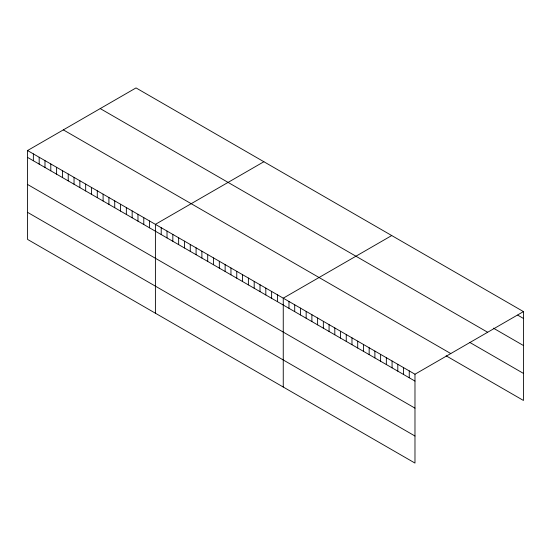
<?xml version="1.0" encoding="UTF-8"?>
<svg xmlns="http://www.w3.org/2000/svg" width="551" height="551" viewBox="0 0 551 551"><rect width="100%" height="100%" fill="white"/><g stroke="black" fill="none" stroke-linecap="round" stroke-linejoin="round"><path stroke-width="0.83" d="M27.55 150.54L414.979 374.225L414.979 463.081L27.55 239.403L27.55 150.54L136.021 87.919L523.45 311.597L523.45 400.46L446.131 355.822M263.874 161.732L155.403 224.353L155.403 313.216M391.727 235.546L283.255 298.174L283.255 387.029M414.979 374.225L523.45 311.597M517.72 315.144L523.45 318.45M493.379 328.155L523.45 345.518M100.227 108.581L487.656 332.267M469.755 342.398L523.45 373.399M63.344 129.878L450.773 353.556M27.55 157.4L414.979 381.078M27.55 184.461L414.979 408.139M27.55 212.342L414.979 436.02M409.255 370.919L409.255 377.772M403.525 367.607L403.525 374.466M397.801 364.301L397.801 371.16M392.071 360.995L392.071 367.854M386.341 357.689L386.341 364.548M380.617 354.383L380.617 361.236M374.887 351.077L374.887 357.93M369.163 347.771L369.163 354.624M363.433 344.465L363.433 351.318M357.709 341.159L357.709 348.012M351.979 337.853L351.979 344.706M346.255 334.547L346.255 341.4M340.525 331.234L340.525 338.094M334.801 327.928L334.801 334.788M329.071 324.622L329.071 331.482M323.347 321.316L323.347 328.176M317.617 318.01L317.617 324.87M311.887 314.704L311.887 321.557M306.163 311.398L306.163 318.251M300.433 308.092L300.433 314.945M294.709 304.786L294.709 311.639M288.979 301.48L288.979 308.333M277.442 294.819L277.442 301.673M271.629 291.458L271.629 298.318M265.816 288.104L265.816 294.964M260.01 284.75L260.01 291.603M254.197 281.396L254.197 288.249M248.384 278.041L248.384 284.895M242.571 274.687L242.571 281.54M236.765 271.326L236.765 278.186M230.952 267.972L230.952 274.832M225.139 264.618L225.139 271.478M219.326 261.264L219.326 268.117M213.519 257.909L213.519 264.762M207.706 254.555L207.706 261.408M201.893 251.201L201.893 258.054M196.08 247.84L196.08 254.7M190.267 244.486L190.267 251.346M184.461 241.131L184.461 247.991M178.648 237.777L178.648 244.63M172.835 234.423L172.835 241.276M167.022 231.069L167.022 237.922M161.216 227.715L161.216 234.568M149.59 220.999L149.59 227.859M143.777 217.645L143.777 224.505M137.97 214.291L137.97 221.144M132.157 210.937L132.157 217.79M126.344 207.582L126.344 214.435M120.531 204.228L120.531 211.081M114.725 200.867L114.725 207.727M108.912 197.513L108.912 204.373M103.099 194.159L103.099 201.019M97.286 190.804L97.286 197.657M91.473 187.45L91.473 194.303M85.667 184.096L85.667 190.949M79.854 180.742L79.854 187.595M74.041 177.381L74.041 184.241M68.228 174.026L68.228 180.886M62.421 170.672L62.421 177.532M56.608 167.318L56.608 174.171M50.795 163.964L50.795 170.817M44.982 160.61L44.982 167.463M39.176 157.255L39.176 164.108M33.363 153.894L33.363 160.754"/></g></svg>
